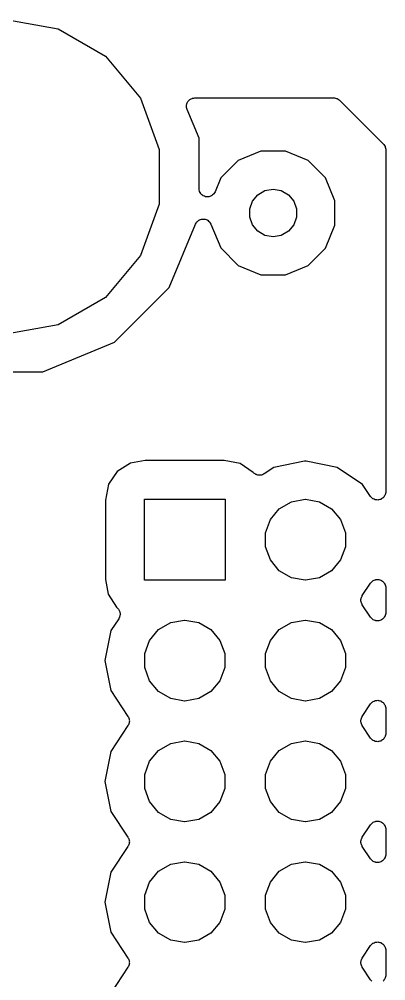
# Model space of a CAD drawing. Extents: x 91.8 to 190.7, y -114.3 to -59.5.
# Drawn here: x 181.41 to 189.12, y -79.68 to -59.47 of the extents above; entities that cross this region are included whole.
import ezdxf

# ---------------------------------------------------------------- set-up
doc = ezdxf.new("R2010")
doc.units = 0
doc.header["$MEASUREMENT"] = 0
doc.layers.add('BLACK', color=7, linetype='CONTINUOUS')

msp = doc.modelspace()

# ---------------------------------------------------------------- linework, layer by layer
at = {"layer": 'Black'}
for p, q in [((181.09, -59.4674), (182.223, -59.6672)), ((182.223, -59.6672), (183.219, -60.2424)), ((183.219, -60.2424), (183.959, -61.1237)), ((183.959, -61.1237), (184.352, -62.2048)), ((184.934, -61.2541), (184.935, -61.2426)), ((184.935, -61.2426), (184.944, -61.2257)), ((184.944, -61.2257), (184.951, -61.2077)), ((184.951, -61.2077), (184.958, -61.1988)), ((184.958, -61.1988), (184.964, -61.1885)), ((184.964, -61.1885), (184.978, -61.1757)), ((184.978, -61.1757), (184.99, -61.1611)), ((184.99, -61.1611), (185, -61.1552)), ((185, -61.1552), (185.009, -61.1474)), ((185.009, -61.1474), (185.026, -61.1401)), ((185.026, -61.1401), (185.043, -61.1306)), ((185.043, -61.1306), (185.054, -61.1286)), ((185.054, -61.1286), (185.065, -61.1241)), ((185.065, -61.1241), (185.084, -61.1233)), ((185.084, -61.1233), (185.103, -61.12)), ((185.103, -61.12), (188.025, -61.12)), ((188.025, -61.12), (188.033, -61.1213)), ((188.033, -61.1213), (188.041, -61.1207)), ((188.041, -61.1207), (188.063, -61.1266)), ((188.063, -61.1266), (188.085, -61.1306)), ((188.085, -61.1306), (188.092, -61.1344)), ((188.092, -61.1344), (188.099, -61.1364)), ((188.099, -61.1364), (188.118, -61.1496)), ((188.118, -61.1496), (188.138, -61.1611)), ((188.138, -61.1611), (188.143, -61.167)), ((188.143, -61.167), (188.149, -61.1714)), ((188.149, -61.1714), (189.069, -62.0907)), ((184.927, -61.303), (184.93, -61.2841)), ((184.93, -61.3144), (184.927, -61.303)), ((184.93, -61.265), (184.934, -61.2541)), ((184.93, -61.2841), (184.93, -61.265)), ((184.93, -61.326), (184.93, -61.3144)), ((184.936, -61.3439), (184.93, -61.326)), ((184.941, -61.3625), (184.936, -61.3439)), ((185.191, -61.968), (184.941, -61.3625)), ((185.19, -63.027), (185.191, -61.968)), ((184.352, -62.2048), (184.352, -63.3552)), ((186.493, -62.2398), (186.015, -62.4373)), ((187.01, -62.2402), (186.493, -62.2398)), ((187.487, -62.4386), (187.01, -62.2402)), ((189.069, -62.0907), (189.073, -62.097)), ((189.073, -62.097), (189.079, -62.102)), ((189.079, -62.102), (189.09, -62.1218)), ((189.09, -62.1218), (189.104, -62.1406)), ((189.104, -62.1406), (189.106, -62.1481)), ((189.106, -62.1481), (189.109, -62.1548)), ((189.109, -62.1548), (189.113, -62.1773)), ((189.113, -62.1773), (189.119, -62.1995)), ((189.119, -62.1995), (189.119, -62.2072)), ((189.119, -62.2072), (189.12, -62.2148)), ((189.12, -62.2148), (189.12, -69.4004)), ((186.015, -62.4373), (185.649, -62.8026)), ((187.853, -62.8046), (187.487, -62.4386)), ((185.649, -62.8026), (185.527, -63.0945)), ((188.05, -63.2825), (187.853, -62.8046)), ((185.194, -63.0534), (185.19, -63.027)), ((185.198, -63.0798), (185.194, -63.0534)), ((186.578, -63.0684), (186.75, -63.0381)), ((186.75, -63.0381), (186.922, -63.0684)), ((185.2, -63.0833), (185.198, -63.0798)), ((185.2, -63.0871), (185.2, -63.0833)), ((185.214, -63.1102), (185.2, -63.0871)), ((185.226, -63.1339), (185.214, -63.1102)), ((185.229, -63.1365), (185.226, -63.1339)), ((185.231, -63.1399), (185.229, -63.1365)), ((185.251, -63.1571), (185.231, -63.1399)), ((185.271, -63.1751), (185.251, -63.1571)), ((185.274, -63.1766), (185.271, -63.1751)), ((185.277, -63.1791), (185.274, -63.1766)), ((185.302, -63.1883), (185.277, -63.1791)), ((185.327, -63.1985), (185.302, -63.1883)), ((185.331, -63.1987), (185.327, -63.1985)), ((185.335, -63.2), (185.331, -63.1987)), ((185.361, -63.2), (185.335, -63.2)), ((185.388, -63.2012), (185.361, -63.2)), ((185.392, -63.2001), (185.388, -63.2012)), ((185.396, -63.2001), (185.392, -63.2001)), ((185.421, -63.1909), (185.396, -63.2001)), ((185.446, -63.1829), (185.421, -63.1909)), ((185.449, -63.1806), (185.446, -63.1829)), ((185.453, -63.1793), (185.449, -63.1806)), ((185.473, -63.1621), (185.453, -63.1793)), ((185.495, -63.1459), (185.473, -63.1621)), ((185.497, -63.1426), (185.495, -63.1459)), ((185.5, -63.1401), (185.497, -63.1426)), ((185.513, -63.117), (185.5, -63.1401)), ((185.527, -63.0945), (185.513, -63.117)), ((186.315, -63.289), (186.427, -63.1555)), ((186.427, -63.1555), (186.578, -63.0684)), ((186.922, -63.0684), (187.073, -63.1555)), ((187.073, -63.1555), (187.185, -63.289)), ((184.352, -63.3552), (183.959, -64.4363)), ((186.256, -63.4528), (186.315, -63.289)), ((186.256, -63.6272), (186.256, -63.4528)), ((187.185, -63.289), (187.244, -63.4528)), ((187.244, -63.4528), (187.244, -63.6272)), ((188.05, -63.7997), (188.05, -63.2825)), ((185.219, -63.6796), (185.241, -63.6708)), ((185.241, -63.6708), (185.248, -63.6705)), ((185.248, -63.6705), (185.256, -63.6682)), ((185.256, -63.6682), (185.279, -63.6692)), ((185.279, -63.6692), (185.301, -63.6682)), ((185.301, -63.6682), (185.309, -63.6706)), ((185.309, -63.6706), (185.317, -63.6709)), ((185.317, -63.6709), (185.338, -63.6797)), ((186.315, -63.791), (186.256, -63.6272)), ((187.244, -63.6272), (187.185, -63.791)), ((184.564, -65.1055), (185.116, -63.7749)), ((185.116, -63.7749), (185.129, -63.7556)), ((185.129, -63.7556), (185.139, -63.7352)), ((185.139, -63.7352), (185.145, -63.73)), ((185.145, -63.73), (185.149, -63.7235)), ((185.149, -63.7235), (185.167, -63.7096)), ((185.167, -63.7096), (185.184, -63.6941)), ((185.184, -63.6941), (185.191, -63.6912)), ((185.191, -63.6912), (185.197, -63.6865)), ((185.197, -63.6865), (185.219, -63.6796)), ((185.338, -63.6797), (185.36, -63.6866)), ((185.36, -63.6866), (185.366, -63.6913)), ((185.366, -63.6913), (185.373, -63.6943)), ((185.373, -63.6943), (185.39, -63.7098)), ((185.39, -63.7098), (185.408, -63.7238)), ((185.408, -63.7238), (185.412, -63.7303)), ((185.412, -63.7303), (185.418, -63.7355)), ((185.418, -63.7355), (185.428, -63.7558)), ((185.428, -63.7558), (185.441, -63.7752)), ((185.441, -63.7752), (185.647, -64.2754)), ((186.427, -63.9245), (186.315, -63.791)), ((187.185, -63.791), (187.073, -63.9245)), ((187.851, -64.2774), (188.05, -63.7997)), ((186.578, -64.0116), (186.427, -63.9245)), ((186.75, -64.0419), (186.578, -64.0116)), ((186.922, -64.0116), (186.75, -64.0419)), ((187.073, -63.9245), (186.922, -64.0116)), ((185.647, -64.2754), (186.013, -64.6414)), ((187.485, -64.6427), (187.851, -64.2774)), ((183.959, -64.4363), (183.219, -65.3176)), ((186.013, -64.6414), (186.49, -64.8398)), ((187.007, -64.8402), (187.485, -64.6427)), ((186.49, -64.8398), (187.007, -64.8402)), ((183.409, -66.2578), (184.564, -65.1055)), ((183.219, -65.3176), (182.223, -65.8928)), ((182.223, -65.8928), (181.09, -66.0926)), ((181.902, -66.8807), (183.409, -66.2578)), ((180.271, -66.8793), (181.902, -66.8807)), ((183.745, -68.7995), (183.471, -68.9754)), ((184.056, -68.7409), (183.745, -68.7995)), ((185.722, -68.7409), (184.056, -68.7409)), ((186.057, -68.8087), (185.722, -68.7409)), ((186.331, -68.9958), (186.057, -68.8087)), ((186.764, -68.8888), (186.559, -69.0258)), ((187.412, -68.76), (186.764, -68.8888)), ((187.448, -68.76), (187.412, -68.76)), ((188.096, -68.8888), (187.448, -68.76)), ((188.63, -69.2457), (188.096, -68.8888)), ((183.471, -68.9754), (183.289, -69.2427)), ((186.335, -69.0012), (186.331, -68.9958)), ((186.346, -69.0094), (186.335, -69.0012)), ((186.355, -69.0196), (186.346, -69.0094)), ((186.37, -69.0273), (186.355, -69.0196)), ((186.384, -69.0373), (186.37, -69.0273)), ((186.397, -69.0411), (186.384, -69.0373)), ((186.41, -69.0475), (186.397, -69.0411)), ((186.426, -69.0496), (186.41, -69.0475)), ((186.442, -69.0543), (186.426, -69.0496)), ((186.456, -69.0534), (186.442, -69.0543)), ((186.47, -69.0552), (186.456, -69.0534)), ((186.486, -69.0514), (186.47, -69.0552)), ((186.503, -69.0503), (186.486, -69.0514)), ((186.516, -69.0448), (186.503, -69.0503)), ((186.529, -69.0417), (186.516, -69.0448)), ((186.544, -69.0326), (186.529, -69.0417)), ((186.559, -69.0258), (186.544, -69.0326)), ((183.289, -69.2427), (183.221, -69.5776)), ((188.799, -69.4979), (188.63, -69.2457)), ((188.805, -69.5049), (188.799, -69.4979)), ((188.81, -69.5132), (188.805, -69.5049)), ((188.826, -69.5267), (188.81, -69.5132)), ((188.841, -69.5419), (188.826, -69.5267)), ((189.066, -69.5272), (189.048, -69.5389)), ((189.072, -69.5194), (189.066, -69.5272)), ((189.079, -69.5132), (189.072, -69.5194)), ((189.089, -69.495), (189.079, -69.5132)), ((189.102, -69.478), (189.089, -69.495)), ((189.105, -69.4688), (189.102, -69.478)), ((189.109, -69.4604), (189.105, -69.4688)), ((189.113, -69.4397), (189.109, -69.4604)), ((189.119, -69.4195), (189.113, -69.4397)), ((189.12, -69.4004), (189.118, -69.4099)), ((189.118, -69.4099), (189.119, -69.4195)), ((183.221, -69.5776), (183.221, -71.2436)), ((184.04, -71.26), (184.04, -69.56)), ((184.04, -69.56), (185.74, -69.56)), ((185.74, -69.56), (185.74, -71.26)), ((186.88, -69.7589), (187.136, -69.6113)), ((187.136, -69.6113), (187.427, -69.56)), ((187.427, -69.56), (187.433, -69.56)), ((187.433, -69.56), (187.724, -69.6113)), ((187.724, -69.6113), (187.98, -69.7589)), ((188.849, -69.5462), (188.841, -69.5419)), ((188.857, -69.5524), (188.849, -69.5462)), ((188.877, -69.5596), (188.857, -69.5524)), ((188.895, -69.5689), (188.877, -69.5596)), ((188.905, -69.5699), (188.895, -69.5689)), ((188.914, -69.5732), (188.905, -69.5699)), ((188.935, -69.5732), (188.914, -69.5732)), ((188.956, -69.5755), (188.935, -69.5732)), ((188.965, -69.5732), (188.956, -69.5755)), ((188.975, -69.5732), (188.965, -69.5732)), ((188.995, -69.566), (188.975, -69.5732)), ((189.015, -69.561), (188.995, -69.566)), ((189.023, -69.5557), (189.015, -69.561)), ((189.032, -69.5524), (189.023, -69.5557)), ((189.048, -69.5389), (189.032, -69.5524)), ((186.691, -69.985), (186.88, -69.7589)), ((187.98, -69.7589), (188.169, -69.985)), ((186.59, -70.2624), (186.691, -69.985)), ((188.169, -69.985), (188.27, -70.2624)), ((186.59, -70.5576), (186.59, -70.2624)), ((188.27, -70.2624), (188.27, -70.5576)), ((186.691, -70.835), (186.59, -70.5576)), ((188.27, -70.5576), (188.169, -70.835)), ((186.88, -71.0611), (186.691, -70.835)), ((188.169, -70.835), (187.98, -71.0611)), ((187.136, -71.2087), (186.88, -71.0611)), ((187.98, -71.0611), (187.724, -71.2087)), ((183.221, -71.2436), (183.28, -71.5554)), ((185.74, -71.26), (184.04, -71.26)), ((187.427, -71.26), (187.136, -71.2087)), ((187.433, -71.26), (187.427, -71.26)), ((187.724, -71.2087), (187.433, -71.26)), ((188.625, -71.5825), (188.799, -71.3221)), ((188.799, -71.3221), (188.805, -71.3151)), ((188.805, -71.3151), (188.81, -71.3068)), ((188.81, -71.3068), (188.826, -71.2933)), ((188.826, -71.2933), (188.841, -71.2781)), ((188.841, -71.2781), (188.849, -71.2738)), ((188.849, -71.2738), (188.857, -71.2676)), ((188.857, -71.2676), (188.877, -71.2604)), ((188.877, -71.2604), (188.895, -71.2511)), ((188.895, -71.2511), (188.905, -71.2501)), ((188.905, -71.2501), (188.914, -71.2468)), ((188.914, -71.2468), (188.935, -71.2468)), ((188.935, -71.2468), (188.956, -71.2445)), ((188.956, -71.2445), (188.965, -71.2468)), ((188.965, -71.2468), (188.975, -71.2468)), ((188.975, -71.2468), (188.995, -71.254)), ((188.995, -71.254), (189.015, -71.259)), ((189.015, -71.259), (189.023, -71.2643)), ((189.023, -71.2643), (189.032, -71.2676)), ((189.032, -71.2676), (189.048, -71.2811)), ((189.048, -71.2811), (189.066, -71.2928)), ((189.066, -71.2928), (189.072, -71.3006)), ((189.072, -71.3006), (189.079, -71.3068)), ((189.079, -71.3068), (189.089, -71.325)), ((189.089, -71.325), (189.102, -71.342)), ((189.102, -71.342), (189.105, -71.3512)), ((189.105, -71.3512), (189.109, -71.3596)), ((183.28, -71.5554), (183.456, -71.8303)), ((189.109, -71.3596), (189.113, -71.3803)), ((189.113, -71.3803), (189.119, -71.4005)), ((189.119, -71.4005), (189.118, -71.4101)), ((189.118, -71.4101), (189.12, -71.4196)), ((189.12, -71.4196), (189.12, -71.9404)), ((188.596, -71.6609), (188.599, -71.6498)), ((188.597, -71.68), (188.596, -71.6609)), ((188.596, -71.6991), (188.597, -71.68)), ((188.599, -71.7102), (188.596, -71.6991)), ((188.599, -71.6498), (188.6, -71.6383)), ((188.6, -71.7217), (188.599, -71.7102)), ((188.6, -71.6383), (188.608, -71.6208)), ((188.608, -71.7392), (188.6, -71.7217)), ((188.608, -71.6208), (188.613, -71.6024)), ((188.613, -71.7576), (188.608, -71.7392)), ((188.613, -71.6024), (188.62, -71.5931)), ((188.62, -71.7669), (188.613, -71.7576)), ((188.62, -71.5931), (188.625, -71.5825)), ((183.456, -71.8303), (183.464, -71.8373)), ((183.464, -71.8373), (183.476, -71.8454)), ((183.476, -71.8454), (183.485, -71.8585)), ((183.485, -71.8585), (183.497, -71.8698)), ((183.497, -71.8698), (183.503, -71.8829)), ((183.503, -71.8829), (183.512, -71.8945)), ((183.512, -71.8945), (183.516, -71.9101)), ((183.516, -71.9101), (183.523, -71.9248)), ((183.523, -71.9248), (183.525, -71.9392)), ((183.525, -71.9392), (183.529, -71.953)), ((183.529, -71.953), (183.528, -71.9693)), ((188.625, -71.7775), (188.62, -71.7669)), ((188.799, -72.0379), (188.625, -71.7775)), ((189.119, -71.9595), (189.113, -71.9797)), ((189.12, -71.9404), (189.118, -71.9499)), ((189.118, -71.9499), (189.119, -71.9595)), ((183.5, -72.0696), (183.333, -72.3199)), ((183.506, -72.0564), (183.5, -72.0696)), ((183.514, -72.0445), (183.506, -72.0564)), ((183.518, -72.0287), (183.514, -72.0445)), ((183.525, -72.0138), (183.518, -72.0287)), ((183.526, -71.9994), (183.525, -72.0138)), ((183.529, -71.9854), (183.526, -71.9994)), ((183.528, -71.9693), (183.529, -71.9854)), ((184.34, -72.2989), (184.596, -72.1513)), ((184.596, -72.1513), (184.887, -72.1)), ((184.887, -72.1), (184.893, -72.1)), ((184.893, -72.1), (185.184, -72.1513)), ((185.184, -72.1513), (185.44, -72.2989)), ((186.88, -72.2989), (187.136, -72.1513)), ((187.136, -72.1513), (187.427, -72.1)), ((187.427, -72.1), (187.433, -72.1)), ((187.433, -72.1), (187.724, -72.1513)), ((187.724, -72.1513), (187.98, -72.2989)), ((188.805, -72.0449), (188.799, -72.0379)), ((188.81, -72.0532), (188.805, -72.0449)), ((188.826, -72.0667), (188.81, -72.0532)), ((188.841, -72.0819), (188.826, -72.0667)), ((188.849, -72.0862), (188.841, -72.0819)), ((188.857, -72.0924), (188.849, -72.0862)), ((188.877, -72.0996), (188.857, -72.0924)), ((188.895, -72.1089), (188.877, -72.0996)), ((188.905, -72.1099), (188.895, -72.1089)), ((188.914, -72.1132), (188.905, -72.1099)), ((188.935, -72.1132), (188.914, -72.1132)), ((188.956, -72.1155), (188.935, -72.1132)), ((188.965, -72.1132), (188.956, -72.1155)), ((188.975, -72.1132), (188.965, -72.1132)), ((188.995, -72.106), (188.975, -72.1132)), ((189.015, -72.101), (188.995, -72.106)), ((189.023, -72.0957), (189.015, -72.101)), ((189.032, -72.0924), (189.023, -72.0957)), ((189.048, -72.0789), (189.032, -72.0924)), ((189.066, -72.0672), (189.048, -72.0789)), ((189.072, -72.0594), (189.066, -72.0672)), ((189.079, -72.0532), (189.072, -72.0594)), ((189.089, -72.035), (189.079, -72.0532)), ((189.102, -72.018), (189.089, -72.035)), ((189.105, -72.0088), (189.102, -72.018)), ((189.109, -72.0004), (189.105, -72.0088)), ((189.113, -71.9797), (189.109, -72.0004)), ((183.333, -72.3199), (183.208, -72.95)), ((184.151, -72.525), (184.34, -72.2989)), ((185.44, -72.2989), (185.629, -72.525)), ((186.691, -72.525), (186.88, -72.2989)), ((187.98, -72.2989), (188.169, -72.525)), ((184.05, -72.8024), (184.151, -72.525)), ((185.629, -72.525), (185.73, -72.8024)), ((186.59, -72.8024), (186.691, -72.525)), ((188.169, -72.525), (188.27, -72.8024)), ((183.208, -72.95), (183.333, -73.5801)), ((184.05, -73.0976), (184.05, -72.8024)), ((185.73, -72.8024), (185.73, -73.0976)), ((186.59, -73.0976), (186.59, -72.8024)), ((188.27, -72.8024), (188.27, -73.0976)), ((184.151, -73.375), (184.05, -73.0976)), ((185.73, -73.0976), (185.629, -73.375)), ((186.691, -73.375), (186.59, -73.0976)), ((188.27, -73.0976), (188.169, -73.375)), ((184.34, -73.6011), (184.151, -73.375)), ((185.629, -73.375), (185.44, -73.6011)), ((186.88, -73.6011), (186.691, -73.375)), ((188.169, -73.375), (187.98, -73.6011)), ((183.333, -73.5801), (183.695, -74.1225)), ((184.596, -73.7487), (184.34, -73.6011)), ((184.887, -73.8), (184.596, -73.7487)), ((185.184, -73.7487), (184.893, -73.8)), ((185.44, -73.6011), (185.184, -73.7487)), ((187.136, -73.7487), (186.88, -73.6011)), ((187.427, -73.8), (187.136, -73.7487)), ((187.724, -73.7487), (187.433, -73.8)), ((187.98, -73.6011), (187.724, -73.7487)), ((184.893, -73.8), (184.887, -73.8)), ((187.433, -73.8), (187.427, -73.8)), ((188.625, -74.1225), (188.799, -73.8621)), ((188.799, -73.8621), (188.805, -73.8551)), ((188.805, -73.8551), (188.81, -73.8468)), ((188.81, -73.8468), (188.826, -73.8333)), ((188.826, -73.8333), (188.841, -73.8181)), ((188.841, -73.8181), (188.849, -73.8138)), ((188.849, -73.8138), (188.857, -73.8076)), ((188.857, -73.8076), (188.877, -73.8004)), ((188.877, -73.8004), (188.895, -73.7911)), ((188.895, -73.7911), (188.905, -73.7901)), ((188.905, -73.7901), (188.914, -73.7868)), ((188.914, -73.7868), (188.935, -73.7868)), ((188.935, -73.7868), (188.956, -73.7845)), ((188.956, -73.7845), (188.965, -73.7868)), ((188.965, -73.7868), (188.975, -73.7868)), ((188.975, -73.7868), (188.995, -73.794)), ((188.995, -73.794), (189.015, -73.799)), ((189.015, -73.799), (189.023, -73.8043)), ((189.023, -73.8043), (189.032, -73.8076)), ((189.032, -73.8076), (189.048, -73.8211)), ((189.048, -73.8211), (189.066, -73.8328)), ((189.066, -73.8328), (189.072, -73.8406)), ((189.072, -73.8406), (189.079, -73.8468)), ((189.079, -73.8468), (189.089, -73.865)), ((189.089, -73.865), (189.102, -73.882)), ((189.102, -73.882), (189.105, -73.8912)), ((189.105, -73.8912), (189.109, -73.8996)), ((189.109, -73.8996), (189.113, -73.9203)), ((189.113, -73.9203), (189.119, -73.9405)), ((189.119, -73.9405), (189.118, -73.9501)), ((189.118, -73.9501), (189.12, -73.9596)), ((189.12, -73.9596), (189.12, -74.4804)), ((183.695, -74.1225), (183.7, -74.1331)), ((183.7, -74.1331), (183.707, -74.1424)), ((183.707, -74.1424), (183.712, -74.1608)), ((183.712, -74.1608), (183.72, -74.1783)), ((183.72, -74.1783), (183.721, -74.1898)), ((188.599, -74.1898), (188.6, -74.1783)), ((188.6, -74.1783), (188.608, -74.1608)), ((188.608, -74.1608), (188.613, -74.1424)), ((188.613, -74.1424), (188.62, -74.1331)), ((188.62, -74.1331), (188.625, -74.1225)), ((183.695, -74.3175), (183.333, -74.8599)), ((183.7, -74.3069), (183.695, -74.3175)), ((183.707, -74.2976), (183.7, -74.3069)), ((183.712, -74.2792), (183.707, -74.2976)), ((183.72, -74.2617), (183.712, -74.2792)), ((183.721, -74.2502), (183.72, -74.2617)), ((183.721, -74.1898), (183.724, -74.2009)), ((183.724, -74.2391), (183.721, -74.2502)), ((183.724, -74.2009), (183.723, -74.22)), ((183.723, -74.22), (183.724, -74.2391)), ((188.596, -74.2009), (188.599, -74.1898)), ((188.597, -74.22), (188.596, -74.2009)), ((188.596, -74.2391), (188.597, -74.22)), ((188.599, -74.2502), (188.596, -74.2391)), ((188.6, -74.2617), (188.599, -74.2502)), ((188.608, -74.2792), (188.6, -74.2617)), ((188.613, -74.2976), (188.608, -74.2792)), ((188.62, -74.3069), (188.613, -74.2976)), ((188.625, -74.3175), (188.62, -74.3069)), ((188.799, -74.5779), (188.625, -74.3175)), ((188.805, -74.5849), (188.799, -74.5779)), ((188.81, -74.5932), (188.805, -74.5849)), ((189.089, -74.575), (189.079, -74.5932)), ((189.102, -74.558), (189.089, -74.575)), ((189.105, -74.5488), (189.102, -74.558)), ((189.109, -74.5404), (189.105, -74.5488)), ((189.113, -74.5197), (189.109, -74.5404)), ((189.119, -74.4995), (189.113, -74.5197)), ((189.12, -74.4804), (189.118, -74.4899)), ((189.118, -74.4899), (189.119, -74.4995)), ((184.34, -74.8389), (184.596, -74.6913)), ((184.596, -74.6913), (184.887, -74.64)), ((184.887, -74.64), (184.893, -74.64)), ((184.893, -74.64), (185.184, -74.6913)), ((185.184, -74.6913), (185.44, -74.8389)), ((186.88, -74.8389), (187.136, -74.6913)), ((187.136, -74.6913), (187.427, -74.64)), ((187.427, -74.64), (187.433, -74.64)), ((187.433, -74.64), (187.724, -74.6913)), ((187.724, -74.6913), (187.98, -74.8389)), ((188.826, -74.6067), (188.81, -74.5932)), ((188.841, -74.6219), (188.826, -74.6067)), ((188.849, -74.6262), (188.841, -74.6219)), ((188.857, -74.6324), (188.849, -74.6262)), ((188.877, -74.6396), (188.857, -74.6324)), ((188.895, -74.6489), (188.877, -74.6396)), ((188.905, -74.6499), (188.895, -74.6489)), ((188.914, -74.6532), (188.905, -74.6499)), ((188.935, -74.6532), (188.914, -74.6532)), ((188.956, -74.6555), (188.935, -74.6532)), ((188.965, -74.6532), (188.956, -74.6555)), ((188.975, -74.6532), (188.965, -74.6532)), ((188.995, -74.646), (188.975, -74.6532)), ((189.015, -74.641), (188.995, -74.646)), ((189.023, -74.6357), (189.015, -74.641)), ((189.032, -74.6324), (189.023, -74.6357)), ((189.048, -74.6189), (189.032, -74.6324)), ((189.066, -74.6072), (189.048, -74.6189)), ((189.072, -74.5994), (189.066, -74.6072)), ((189.079, -74.5932), (189.072, -74.5994)), ((183.333, -74.8599), (183.208, -75.49)), ((184.151, -75.065), (184.34, -74.8389)), ((185.44, -74.8389), (185.629, -75.065)), ((186.691, -75.065), (186.88, -74.8389)), ((187.98, -74.8389), (188.169, -75.065)), ((184.05, -75.3424), (184.151, -75.065)), ((185.629, -75.065), (185.73, -75.3424)), ((186.59, -75.3424), (186.691, -75.065)), ((188.169, -75.065), (188.27, -75.3424)), ((184.05, -75.6376), (184.05, -75.3424)), ((185.73, -75.3424), (185.73, -75.6376)), ((186.59, -75.6376), (186.59, -75.3424)), ((188.27, -75.3424), (188.27, -75.6376)), ((183.208, -75.49), (183.333, -76.1201)), ((184.151, -75.915), (184.05, -75.6376)), ((185.73, -75.6376), (185.629, -75.915)), ((186.691, -75.915), (186.59, -75.6376)), ((188.27, -75.6376), (188.169, -75.915)), ((184.34, -76.1411), (184.151, -75.915)), ((185.629, -75.915), (185.44, -76.1411)), ((186.88, -76.1411), (186.691, -75.915)), ((188.169, -75.915), (187.98, -76.1411)), ((183.333, -76.1201), (183.695, -76.6625)), ((184.596, -76.2887), (184.34, -76.1411)), ((185.44, -76.1411), (185.184, -76.2887)), ((187.136, -76.2887), (186.88, -76.1411)), ((187.98, -76.1411), (187.724, -76.2887)), ((184.887, -76.34), (184.596, -76.2887)), ((184.893, -76.34), (184.887, -76.34)), ((185.184, -76.2887), (184.893, -76.34)), ((187.427, -76.34), (187.136, -76.2887)), ((187.433, -76.34), (187.427, -76.34)), ((187.724, -76.2887), (187.433, -76.34)), ((188.625, -76.6625), (188.799, -76.4021)), ((188.799, -76.4021), (188.805, -76.3951)), ((188.805, -76.3951), (188.81, -76.3868)), ((188.81, -76.3868), (188.826, -76.3733)), ((188.826, -76.3733), (188.841, -76.3581)), ((188.841, -76.3581), (188.849, -76.3538)), ((188.849, -76.3538), (188.857, -76.3476)), ((188.857, -76.3476), (188.877, -76.3404)), ((188.877, -76.3404), (188.895, -76.3311)), ((188.895, -76.3311), (188.905, -76.3301)), ((188.905, -76.3301), (188.914, -76.3268)), ((188.914, -76.3268), (188.935, -76.3268)), ((188.935, -76.3268), (188.956, -76.3245)), ((188.956, -76.3245), (188.965, -76.3268)), ((188.965, -76.3268), (188.975, -76.3268)), ((188.975, -76.3268), (188.995, -76.334)), ((188.995, -76.334), (189.015, -76.339)), ((189.015, -76.339), (189.023, -76.3443)), ((189.023, -76.3443), (189.032, -76.3476)), ((189.032, -76.3476), (189.048, -76.3611)), ((189.048, -76.3611), (189.066, -76.3728)), ((189.066, -76.3728), (189.072, -76.3806)), ((189.072, -76.3806), (189.079, -76.3868)), ((189.079, -76.3868), (189.089, -76.405)), ((189.089, -76.405), (189.102, -76.422)), ((189.102, -76.422), (189.105, -76.4312)), ((189.105, -76.4312), (189.109, -76.4396)), ((189.109, -76.4396), (189.113, -76.4603)), ((189.113, -76.4603), (189.119, -76.4805)), ((189.119, -76.4805), (189.118, -76.4901)), ((189.118, -76.4901), (189.12, -76.4996)), ((189.12, -76.4996), (189.12, -77.0204)), ((183.695, -76.6625), (183.7, -76.6731)), ((183.7, -76.6731), (183.707, -76.6824)), ((183.707, -76.6824), (183.712, -76.7008)), ((183.712, -76.7008), (183.72, -76.7183)), ((183.72, -76.8017), (183.712, -76.8192)), ((183.72, -76.7183), (183.721, -76.7298)), ((183.721, -76.7902), (183.72, -76.8017)), ((183.721, -76.7298), (183.724, -76.7409)), ((183.724, -76.7791), (183.721, -76.7902)), ((183.724, -76.7409), (183.723, -76.76)), ((183.723, -76.76), (183.724, -76.7791)), ((188.596, -76.7409), (188.599, -76.7298)), ((188.597, -76.76), (188.596, -76.7409)), ((188.596, -76.7791), (188.597, -76.76)), ((188.599, -76.7902), (188.596, -76.7791)), ((188.599, -76.7298), (188.6, -76.7183)), ((188.6, -76.8017), (188.599, -76.7902)), ((188.6, -76.7183), (188.608, -76.7008)), ((188.608, -76.8192), (188.6, -76.8017)), ((188.608, -76.7008), (188.613, -76.6824)), ((188.613, -76.6824), (188.62, -76.6731)), ((188.62, -76.6731), (188.625, -76.6625)), ((183.695, -76.8575), (183.333, -77.3999)), ((183.7, -76.8469), (183.695, -76.8575)), ((183.707, -76.8376), (183.7, -76.8469)), ((183.712, -76.8192), (183.707, -76.8376)), ((188.613, -76.8376), (188.608, -76.8192)), ((188.62, -76.8469), (188.613, -76.8376)), ((188.625, -76.8575), (188.62, -76.8469)), ((188.799, -77.1179), (188.625, -76.8575)), ((184.596, -77.2313), (184.887, -77.18)), ((184.887, -77.18), (184.893, -77.18)), ((184.893, -77.18), (185.184, -77.2313)), ((187.136, -77.2313), (187.427, -77.18)), ((187.427, -77.18), (187.433, -77.18)), ((187.433, -77.18), (187.724, -77.2313)), ((188.805, -77.1249), (188.799, -77.1179)), ((188.81, -77.1332), (188.805, -77.1249)), ((188.826, -77.1467), (188.81, -77.1332)), ((188.841, -77.1619), (188.826, -77.1467)), ((188.849, -77.1662), (188.841, -77.1619)), ((188.857, -77.1724), (188.849, -77.1662)), ((188.877, -77.1796), (188.857, -77.1724)), ((188.895, -77.1889), (188.877, -77.1796)), ((188.905, -77.1899), (188.895, -77.1889)), ((188.914, -77.1932), (188.905, -77.1899)), ((188.935, -77.1932), (188.914, -77.1932)), ((188.956, -77.1955), (188.935, -77.1932)), ((188.965, -77.1932), (188.956, -77.1955)), ((188.975, -77.1932), (188.965, -77.1932)), ((188.995, -77.186), (188.975, -77.1932)), ((189.015, -77.181), (188.995, -77.186)), ((189.023, -77.1757), (189.015, -77.181)), ((189.032, -77.1724), (189.023, -77.1757)), ((189.048, -77.1589), (189.032, -77.1724)), ((189.066, -77.1472), (189.048, -77.1589)), ((189.072, -77.1394), (189.066, -77.1472)), ((189.079, -77.1332), (189.072, -77.1394)), ((189.089, -77.115), (189.079, -77.1332)), ((189.102, -77.098), (189.089, -77.115)), ((189.105, -77.0888), (189.102, -77.098)), ((189.109, -77.0804), (189.105, -77.0888)), ((189.113, -77.0597), (189.109, -77.0804)), ((189.119, -77.0395), (189.113, -77.0597)), ((189.12, -77.0204), (189.118, -77.0299)), ((189.118, -77.0299), (189.119, -77.0395)), ((183.333, -77.3999), (183.208, -78.03)), ((184.151, -77.605), (184.34, -77.3789)), ((184.34, -77.3789), (184.596, -77.2313)), ((185.184, -77.2313), (185.44, -77.3789)), ((185.44, -77.3789), (185.629, -77.605)), ((186.691, -77.605), (186.88, -77.3789)), ((186.88, -77.3789), (187.136, -77.2313)), ((187.724, -77.2313), (187.98, -77.3789)), ((187.98, -77.3789), (188.169, -77.605)), ((184.05, -77.8824), (184.151, -77.605)), ((185.629, -77.605), (185.73, -77.8824)), ((186.59, -77.8824), (186.691, -77.605)), ((188.169, -77.605), (188.27, -77.8824)), ((184.05, -78.1776), (184.05, -77.8824)), ((185.73, -77.8824), (185.73, -78.1776)), ((186.59, -78.1776), (186.59, -77.8824)), ((188.27, -77.8824), (188.27, -78.1776)), ((183.208, -78.03), (183.333, -78.6601)), ((184.151, -78.455), (184.05, -78.1776)), ((185.73, -78.1776), (185.629, -78.455)), ((186.691, -78.455), (186.59, -78.1776)), ((188.27, -78.1776), (188.169, -78.455)), ((184.34, -78.6811), (184.151, -78.455)), ((185.629, -78.455), (185.44, -78.6811)), ((186.88, -78.6811), (186.691, -78.455)), ((188.169, -78.455), (187.98, -78.6811)), ((183.333, -78.6601), (183.695, -79.2025)), ((184.596, -78.8287), (184.34, -78.6811)), ((184.887, -78.88), (184.596, -78.8287)), ((185.184, -78.8287), (184.893, -78.88)), ((185.44, -78.6811), (185.184, -78.8287)), ((187.136, -78.8287), (186.88, -78.6811)), ((187.427, -78.88), (187.136, -78.8287)), ((187.724, -78.8287), (187.433, -78.88)), ((187.98, -78.6811), (187.724, -78.8287)), ((184.893, -78.88), (184.887, -78.88)), ((187.433, -78.88), (187.427, -78.88)), ((188.625, -79.2025), (188.799, -78.9421)), ((188.799, -78.9421), (188.805, -78.9351)), ((188.805, -78.9351), (188.81, -78.9268)), ((188.81, -78.9268), (188.826, -78.9133)), ((188.826, -78.9133), (188.841, -78.8981)), ((188.841, -78.8981), (188.849, -78.8938)), ((188.849, -78.8938), (188.857, -78.8876)), ((188.857, -78.8876), (188.877, -78.8804)), ((188.877, -78.8804), (188.895, -78.8711)), ((188.895, -78.8711), (188.905, -78.8701)), ((188.905, -78.8701), (188.914, -78.8668)), ((188.914, -78.8668), (188.935, -78.8668)), ((188.935, -78.8668), (188.956, -78.8645)), ((188.956, -78.8645), (188.965, -78.8668)), ((188.965, -78.8668), (188.975, -78.8668)), ((188.975, -78.8668), (188.995, -78.874)), ((188.995, -78.874), (189.015, -78.879)), ((189.015, -78.879), (189.023, -78.8843)), ((189.023, -78.8843), (189.032, -78.8876)), ((189.032, -78.8876), (189.048, -78.9011)), ((189.048, -78.9011), (189.066, -78.9128)), ((189.066, -78.9128), (189.072, -78.9206)), ((189.072, -78.9206), (189.079, -78.9268)), ((189.079, -78.9268), (189.089, -78.945)), ((189.089, -78.945), (189.102, -78.962)), ((189.102, -78.962), (189.105, -78.9712)), ((189.105, -78.9712), (189.109, -78.9796)), ((189.109, -78.9796), (189.113, -79.0003)), ((189.113, -79.0003), (189.119, -79.0205)), ((189.119, -79.0205), (189.118, -79.0301)), ((189.118, -79.0301), (189.12, -79.0396)), ((183.695, -79.2025), (183.7, -79.2131)), ((183.7, -79.2131), (183.707, -79.2224)), ((183.707, -79.2224), (183.712, -79.2408)), ((188.608, -79.2408), (188.613, -79.2224)), ((188.613, -79.2224), (188.62, -79.2131)), ((188.62, -79.2131), (188.625, -79.2025)), ((189.12, -79.0396), (189.12, -79.5604)), ((183.695, -79.3975), (183.333, -79.9399)), ((183.7, -79.3869), (183.695, -79.3975)), ((183.707, -79.3776), (183.7, -79.3869)), ((183.712, -79.3592), (183.707, -79.3776)), ((183.712, -79.2408), (183.72, -79.2583)), ((183.72, -79.3417), (183.712, -79.3592)), ((183.72, -79.2583), (183.721, -79.2698)), ((183.721, -79.3302), (183.72, -79.3417)), ((183.721, -79.2698), (183.724, -79.2809)), ((183.724, -79.3191), (183.721, -79.3302)), ((183.724, -79.2809), (183.723, -79.3)), ((183.723, -79.3), (183.724, -79.3191)), ((188.596, -79.2809), (188.599, -79.2698)), ((188.597, -79.3), (188.596, -79.2809)), ((188.596, -79.3191), (188.597, -79.3)), ((188.599, -79.3302), (188.596, -79.3191)), ((188.599, -79.2698), (188.6, -79.2583)), ((188.6, -79.3417), (188.599, -79.3302)), ((188.6, -79.2583), (188.608, -79.2408)), ((188.608, -79.3592), (188.6, -79.3417)), ((188.613, -79.3776), (188.608, -79.3592)), ((188.62, -79.3869), (188.613, -79.3776)), ((188.625, -79.3975), (188.62, -79.3869)), ((188.799, -79.6579), (188.625, -79.3975)), ((189.102, -79.638), (189.089, -79.655)), ((189.105, -79.6288), (189.102, -79.638)), ((189.109, -79.6204), (189.105, -79.6288)), ((189.113, -79.5997), (189.109, -79.6204)), ((189.119, -79.5795), (189.113, -79.5997)), ((189.12, -79.5604), (189.118, -79.5699)), ((189.118, -79.5699), (189.119, -79.5795)), ((188.805, -79.6649), (188.799, -79.6579)), ((188.81, -79.6732), (188.805, -79.6649)), ((188.826, -79.6867), (188.81, -79.6732)), ((189.072, -79.6794), (189.066, -79.6872)), ((189.079, -79.6732), (189.072, -79.6794)), ((189.089, -79.655), (189.079, -79.6732))]:
    msp.add_line(p, q, dxfattribs=at)

doc.saveas('drawing.dxf')
